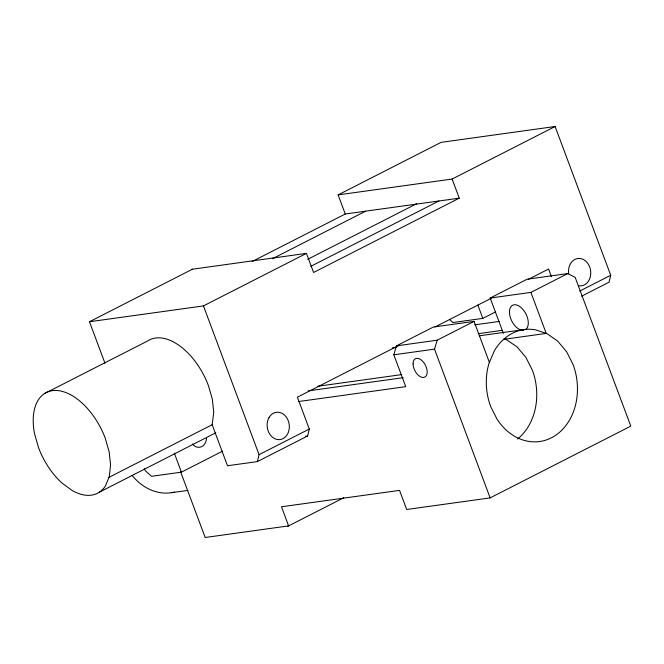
<?xml version="1.0" encoding="UTF-8"?>
<svg xmlns="http://www.w3.org/2000/svg" width="664" height="664" viewBox="0 0 664 664"><rect width="100%" height="100%" fill="white"/><g stroke="black" fill="none" stroke-linecap="round" stroke-linejoin="round"><path stroke-width="1" d="M44.372 393.644L147.549 341.014A56.506 32.47 63 0 1 208.438 385.643L212.355 399.321L213.733 412.385L212.156 424.719L227.486 465.754L257.383 461.604L259.068 454.666L203.45 305.913L89.466 321.749L104.995 363.291M257.383 461.604L307.615 435.974L309.299 429.035L297.389 397.18L398.973 345.355M338.125 194.892L452.118 179.048L459.264 198.162L345.272 213.999L338.125 194.892L441.112 142.345L555.096 126.509L610.714 275.261L609.029 282.2L581.622 296.177M298.327 401.579L405.729 386.656L393.818 354.792L396.458 345.861L433.343 327.045L474.054 321.384L489.393 362.419M503.378 333.353L490.181 298.045L527.067 279.229L567.778 273.568L575.182 277.378L630.8 426.13L490.14 497.892L434.522 349.139L437.169 340.2L474.054 321.384M89.466 321.749L192.444 269.211M252.146 261.516L345.272 213.999M272.506 258.686L365.632 211.177M203.45 305.913L306.436 253.374L313.582 272.489L459.264 198.162M452.118 179.048L555.096 126.509M307.664 259.333L416.627 203.74M310.744 266.38L438.904 200.993M108.979 477.341L212.156 424.719M99.384 492.173L215.742 432.82M434.986 326.978L491.319 298.244M528.254 279.395L548.572 269.036L551.46 276.755M490.181 298.045L530.893 292.392L567.778 273.568M144.354 468.576L145.076 470.502L151.533 476.312L181.43 472.154L222.531 451.188M449.362 319.309L452.948 322.538L482.836 318.38L495.626 311.856M259.068 454.666L309.299 429.035M579.664 291.106L610.714 275.261M287.612 526.411L343.786 497.751M191.622 269.327L306.436 253.374M474.785 324.837L499.336 321.426M478.304 333.677L501.835 330.406M396.458 345.861L437.169 340.2M392.266 347.919L396.375 347.347M479.532 335.785L523.672 329.651M503.478 339.362L546.231 333.419L547.202 333.751L557.793 341.23L566.616 351.729L573.073 364.536A56.506 45.351 82.1 0 1 556.631 434.613A56.506 45.351 82.1 0 1 497.153 419.374L490.688 406.567A56.506 45.351 82.1 0 1 488.945 363.474L494.365 350.816A56.506 45.351 82.1 0 1 535.566 329.8L546.231 333.419L530.893 292.392M393.818 354.792L434.522 349.139M317.757 386.265L401.637 374.612M308.096 390.897L403.222 377.675M305.623 436.248L307.615 435.974M171.528 492.688L187.837 490.422M490.14 497.892L406.683 509.487L399.537 490.372L281.478 506.781L288.624 525.896L205.168 537.491L180.616 471.805M505.52 339.08L517.082 346.89L525.905 357.39L532.37 370.197A56.506 45.351 82.1 0 1 517.571 439.004M477.848 305.025L482.836 318.38M174.3 453.072L181.43 472.154M523.639 330.257A13.778 7.918 63 0 1 509.479 313.159A13.778 7.918 63 0 1 522.045 308.461A13.778 7.918 63 0 1 525.581 329.535M174.424 492.132A56.506 45.351 82.1 0 1 132.103 475.432M206.521 438.489A10.333 8.3 82.1 0 1 201.109 446.897A10.333 8.3 82.1 0 1 192.344 443.925M568.708 273.8A13.778 11.064 82.1 0 1 578.601 258.421A13.778 11.064 82.1 0 1 590.761 272.887A13.778 11.064 82.1 0 1 578.742 285.744M110.556 465.007L109.294 476.569L105.485 485.832A56.506 32.47 63 0 1 72.102 490.472L62.084 483.126A56.506 32.47 63 0 1 38.495 447.544L34.578 433.866A56.506 32.47 63 0 1 56.872 390.498A56.506 32.47 63 0 1 105.261 438.273L109.178 451.943L110.556 465.007M413.049 363.855A10.333 5.943 63 0 0 423.698 377.451A10.333 5.943 63 0 0 423.624 362.386A10.333 5.943 63 0 0 413.049 363.855M269.078 417.448A13.778 11.064 82.1 0 0 277.336 439.518A13.778 11.064 82.1 0 0 288.276 420.793A13.778 11.064 82.1 0 0 269.078 417.448"/></g></svg>
